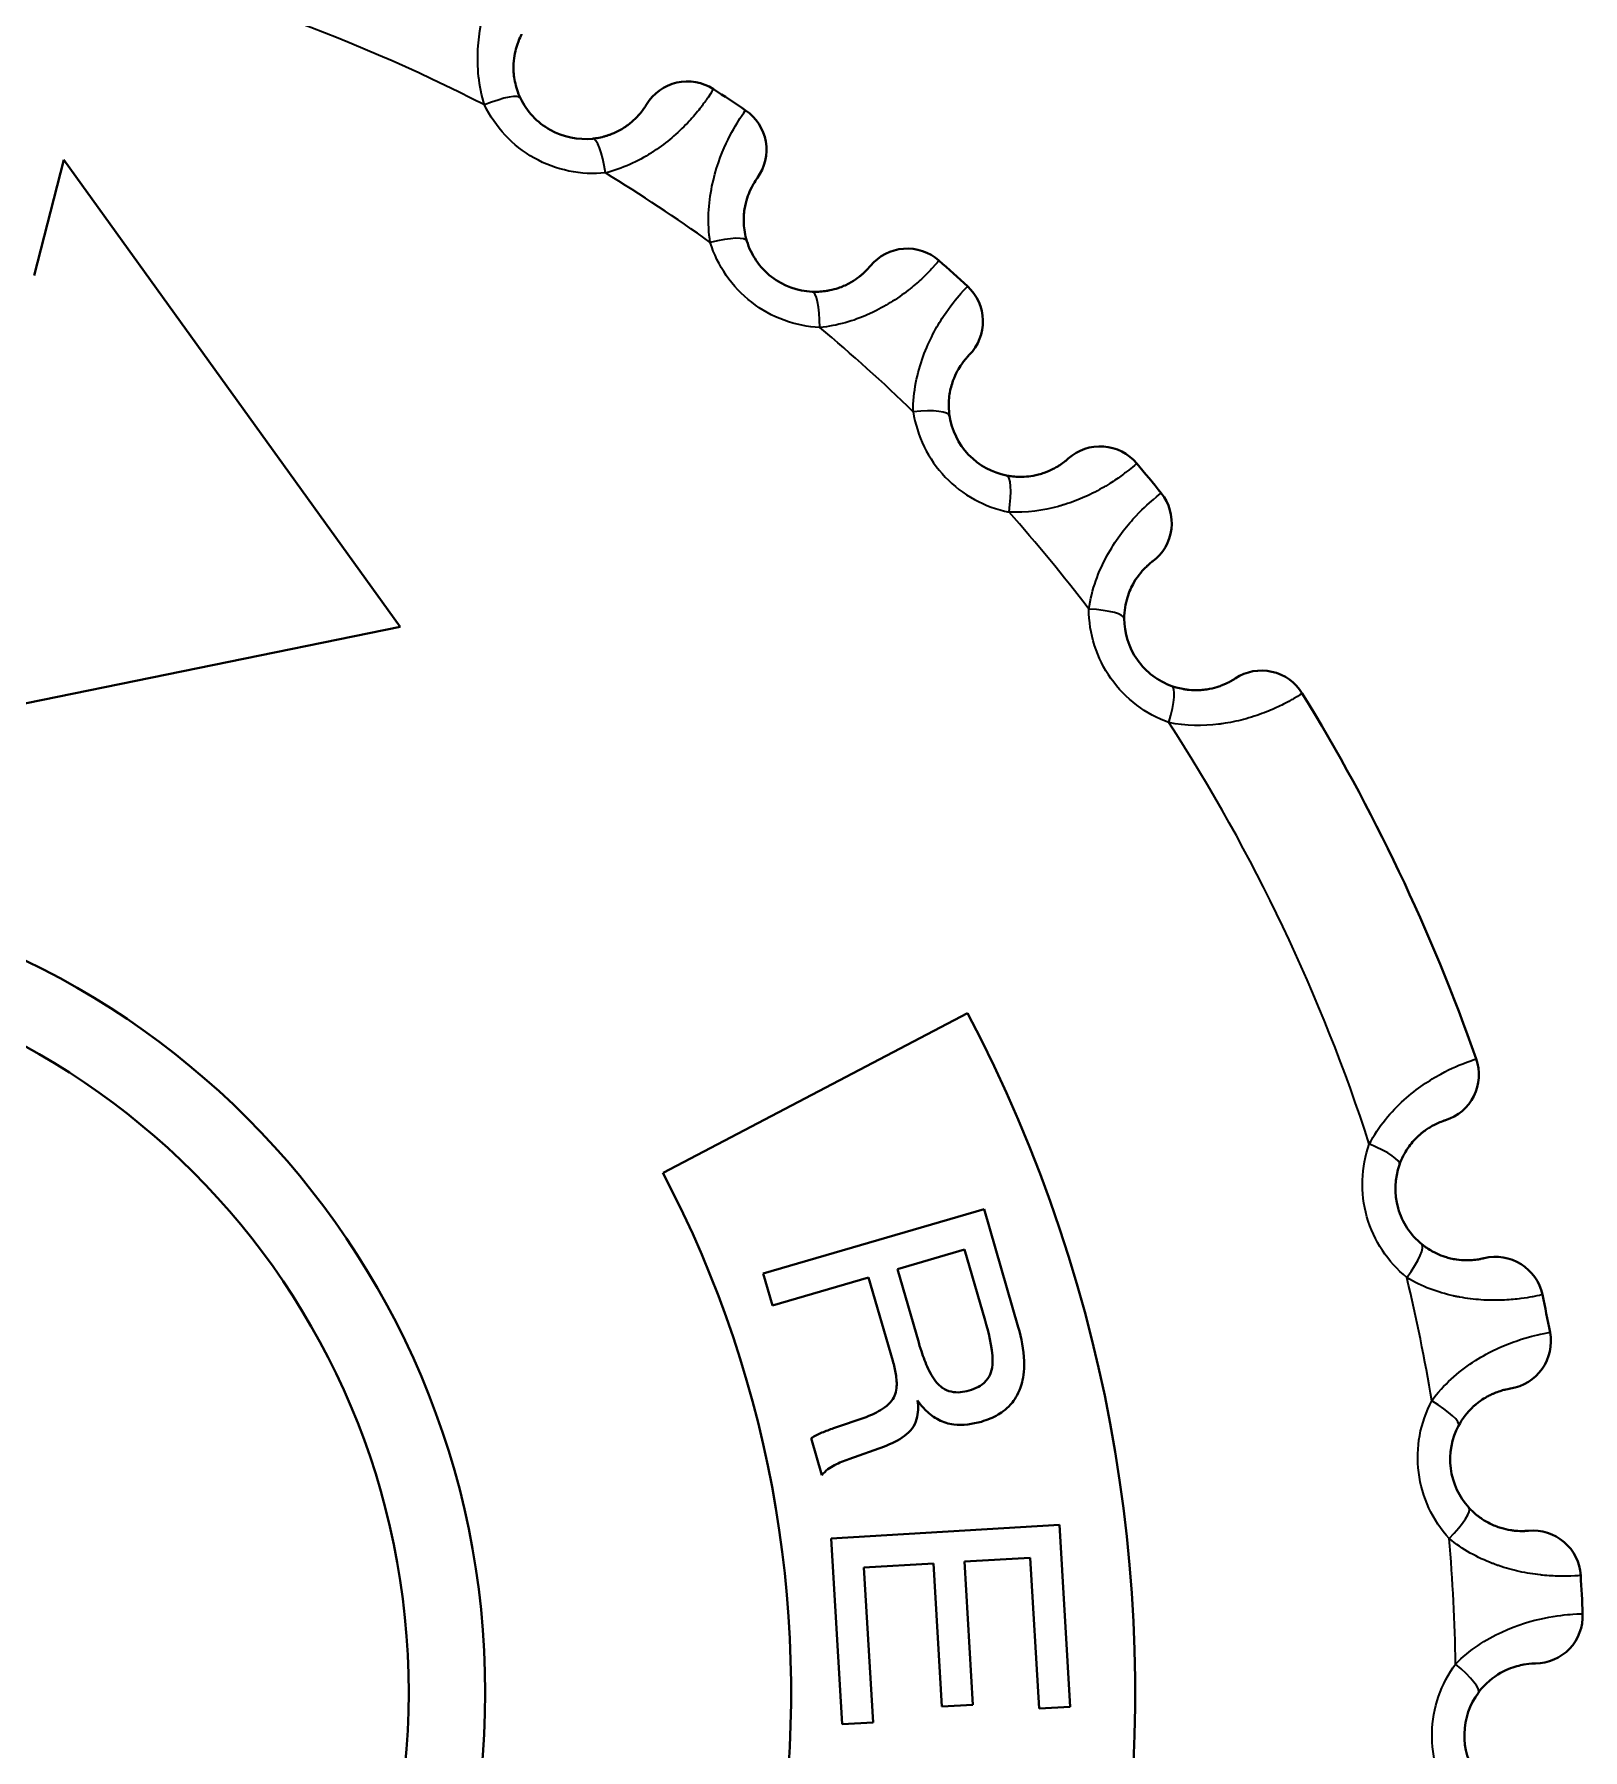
# Model space of a CAD drawing. Header units: millimetres. Extents: x 0 to 3364, y 0 to 2376.
# Drawn here: x 1409.08 to 1425.28, y 1286.1 to 1304.05 of the extents above; entities that cross this region are included whole.
import ezdxf

# ---------------------------------------------------------------- set-up
doc = ezdxf.new("R2010")
doc.units = ezdxf.units.MM
doc.header["$LTSCALE"] = 4
doc.layers.add('가시적인 것(ISO)', color=3, linetype='Continuous', lineweight=40, true_color=0x00ff00)
doc.layers.add('가시적인 좁은 것(ISO)', color=3, linetype='Continuous', lineweight=35, true_color=0x00ff00)

msp = doc.modelspace()

# ---------------------------------------------------------------- linework, layer by layer
at = {"layer": '가시적인 것(ISO)'}
for p, q in [((1409.3915, 1302.7353), (1409.0826, 1301.5241)), ((1412.9105, 1297.8499), (1409.3915, 1302.7353)), ((1407.8839, 1296.8246), (1412.9105, 1297.8499)), ((1418.8488, 1293.8087), (1415.6611, 1292.1358)), ((1416.7104, 1291.0854), (1419.0205, 1291.7565)), ((1419.0205, 1291.7565), (1419.3785, 1290.5241)), ((1418.8164, 1291.3343), (1418.1134, 1291.1299)), ((1419.0312, 1290.5939), (1418.8164, 1291.3343)), ((1416.8077, 1290.7506), (1416.7104, 1291.0854)), ((1418.1134, 1291.1299), (1418.3365, 1290.3613)), ((1417.812, 1291.0425), (1416.8077, 1290.7506)), ((1418.0655, 1290.1699), (1417.812, 1291.0425)), ((1417.4451, 1289.465), (1417.7865, 1289.5826)), ((1417.3229, 1288.976), (1417.211, 1289.361)), ((1417.9771, 1289.2748), (1417.6059, 1289.1428)), ((1417.4201, 1288.3125), (1419.8086, 1288.4537)), ((1419.8086, 1288.4537), (1419.9213, 1286.5512)), ((1417.535, 1286.3692), (1417.4201, 1288.3125)), ((1418.4918, 1288.0511), (1417.7631, 1288.008)), ((1417.7631, 1288.008), (1417.8587, 1286.3885)), ((1418.5802, 1286.5531), (1418.4918, 1288.0511)), ((1419.5038, 1288.1111), (1418.8159, 1288.07)), ((1418.8159, 1288.07), (1418.9043, 1286.572)), ((1419.5972, 1286.5323), (1419.5038, 1288.1111)), ((1418.9043, 1286.572), (1418.5802, 1286.5531)), ((1417.8587, 1286.3885), (1417.535, 1286.3692)), ((1419.9213, 1286.5512), (1419.5972, 1286.5323))]:
    msp.add_line(p, q, dxfattribs=at)
for radius in [8.5, 7.7]:
    msp.add_circle((1405.3011, 1286.6988), radius, dxfattribs=at)
for centre, radius, start, end in [((1415.9166, 1303.0561), 0.5, 57.01735, 148.85407), ((1405.3011, 1286.6988), 20, 55.86422, 57.01735), ((1416.2437, 1302.8391), 0.5, 324.02751, 55.86422), ((1418.2178, 1301.3073), 0.5, 48.51735, 140.35407), ((1405.3011, 1286.6988), 20, 47.36422, 48.51735), ((1418.5092, 1301.0444), 0.5, 315.52751, 47.36422), ((1420.2352, 1299.2377), 0.5, 40.01735, 131.85407), ((1405.3011, 1286.6988), 20, 38.86422, 40.01735), ((1420.4845, 1298.9346), 0.5, 307.02751, 38.86422), ((1421.9245, 1296.8925), 0.5, 31.51735, 123.35407), ((1405.3011, 1286.6988), 20, 19.36422, 31.51735), ((1405.3011, 1286.6988), 15.3, 315.69079, 27.69079), ((1423.698, 1293.1644), 0.5, 287.52751, 19.36422), ((1405.3011, 1286.6988), 11.7, 315.69079, 27.69079), ((1424.3738, 1290.7588), 0.5, 12.01735, 103.85407), ((1405.3011, 1286.6988), 20, 10.86422, 12.01735), ((1424.4516, 1290.3742), 0.5, 279.02751, 10.86422), ((1424.7644, 1287.8951), 0.5, 3.51735, 95.35407), ((1405.3011, 1286.6988), 20, 2.36422, 3.51735), ((1424.7845, 1287.5032), 0.5, 270.52751, 2.36422)]:
    msp.add_arc(centre, radius, start, end, dxfattribs=at)
for points, knots in [([(1414.1814, 1304.0486), (1414.1791, 1304.0445), (1414.1757, 1304.0384), (1414.1658, 1304.0167), (1414.1558, 1303.9951), (1414.1412, 1303.9619), (1414.1268, 1303.9125), (1414.1124, 1303.8631), (1414.0973, 1303.7972), (1414.0968, 1303.7066), (1414.0966, 1303.6613), (1414.1004, 1303.6102), (1414.1115, 1303.5547), (1414.1227, 1303.4992), (1414.1419, 1303.4382), (1414.1702, 1303.3791)], [0, 0, 0, 0, 0.0004192882, 0.0004192882, 0.0004192882, 0.0008385765, 0.0008385765, 0.0008385765, 0.0012578647, 0.0012578647, 0.0012578647, 0.0014675089, 0.0014675089, 0.0014675089, 0.001677153, 0.001677153, 0.001677153, 0.001677153]), ([(1414.1702, 1303.3791), (1414.2345, 1303.2446), (1414.343, 1303.1252), (1414.4801, 1303.0483), (1414.6173, 1302.9715), (1414.7746, 1302.9413), (1414.923, 1302.9565)], [0, 0, 0, 0, 0.00046947665, 0.00046947665, 0.00046947665, 0.00093916648, 0.00093916648, 0.00093916648, 0.00093916648]), ([(1414.923, 1302.9565), (1414.9393, 1302.9581), (1414.9554, 1302.9604), (1414.9713, 1302.963), (1414.995, 1302.9671), (1415.0181, 1302.9722), (1415.0403, 1302.9781), (1415.0513, 1302.9811), (1415.0622, 1302.9843), (1415.0728, 1302.9876), (1415.0781, 1302.9893), (1415.0833, 1302.991), (1415.0884, 1302.9927), (1415.0936, 1302.9945), (1415.0986, 1302.9963), (1415.1036, 1302.9981), (1415.1344, 1303.0093), (1415.1627, 1303.0218), (1415.1885, 1303.035), (1415.2073, 1303.0446), (1415.2249, 1303.0546), (1415.2412, 1303.0647), (1415.2597, 1303.0761), (1415.2766, 1303.0876), (1415.2918, 1303.0989), (1415.3234, 1303.1222), (1415.3489, 1303.1447), (1415.3704, 1303.1656), (1415.3819, 1303.1768), (1415.3921, 1303.1875), (1415.4013, 1303.1975), (1415.41, 1303.207), (1415.4177, 1303.216), (1415.4247, 1303.2244), (1415.4408, 1303.2439), (1415.4527, 1303.2603), (1415.4621, 1303.2737), (1415.4649, 1303.2778), (1415.4674, 1303.2815), (1415.4697, 1303.2849), (1415.4831, 1303.3047), (1415.4865, 1303.3107), (1415.4887, 1303.3147)], [0.0026102224, 0.0026102224, 0.0026102224, 0.0026102224, 0.0026627119, 0.0026627119, 0.0026627119, 0.0027414461, 0.0027414461, 0.0027414461, 0.0027808132, 0.0027808132, 0.0027808132, 0.0028004968, 0.0028004968, 0.0028004968, 0.0028201803, 0.0028201803, 0.0028201803, 0.0029414562, 0.0029414562, 0.0029414562, 0.0030301383, 0.0030301383, 0.0030301383, 0.0031306645, 0.0031306645, 0.0031306645, 0.0033386198, 0.0033386198, 0.0033386198, 0.0034500542, 0.0034500542, 0.0034500542, 0.0035550331, 0.0035550331, 0.0035550331, 0.003797578, 0.003797578, 0.003797578, 0.0038699701, 0.0038699701, 0.0038699701, 0.004289886, 0.004289886, 0.004289886, 0.004289886]), ([(1416.6483, 1302.5454), (1416.6455, 1302.5417), (1416.6412, 1302.5362), (1416.6281, 1302.5162), (1416.6151, 1302.4963), (1416.5957, 1302.4656), (1416.5742, 1302.4189), (1416.5527, 1302.3722), (1416.528, 1302.3092), (1416.5141, 1302.2197), (1416.5072, 1302.1749), (1416.5034, 1302.1238), (1416.5062, 1302.0673), (1416.5091, 1302.0108), (1416.519, 1301.9476), (1416.5383, 1301.885)], [0, 0, 0, 0, 0.0004192882, 0.0004192882, 0.0004192882, 0.0008385765, 0.0008385765, 0.0008385765, 0.0012578647, 0.0012578647, 0.0012578647, 0.0014675089, 0.0014675089, 0.0014675089, 0.001677153, 0.001677153, 0.001677153, 0.001677153]), ([(1416.5383, 1301.885), (1416.582, 1301.7424), (1416.6717, 1301.6083), (1416.7959, 1301.512), (1416.9202, 1301.4157), (1417.0714, 1301.3626), (1417.2203, 1301.3557)], [0, 0, 0, 0, 0.00046947665, 0.00046947665, 0.00046947665, 0.00093916648, 0.00093916648, 0.00093916648, 0.00093916648]), ([(1417.2203, 1301.3557), (1417.2367, 1301.3549), (1417.253, 1301.3547), (1417.269, 1301.3551), (1417.2931, 1301.3555), (1417.3167, 1301.3572), (1417.3395, 1301.3598), (1417.3509, 1301.3611), (1417.3621, 1301.3626), (1417.3731, 1301.3644), (1417.3786, 1301.3652), (1417.384, 1301.3661), (1417.3893, 1301.3671), (1417.3947, 1301.3681), (1417.3999, 1301.3691), (1417.4052, 1301.3701), (1417.4373, 1301.3767), (1417.4671, 1301.3848), (1417.4945, 1301.3941), (1417.5146, 1301.4008), (1417.5335, 1301.4081), (1417.5511, 1301.4157), (1417.5711, 1301.4243), (1417.5894, 1301.4332), (1417.6062, 1301.442), (1417.6408, 1301.4604), (1417.6694, 1301.4789), (1417.6938, 1301.4964), (1417.7068, 1301.5058), (1417.7185, 1301.5148), (1417.729, 1301.5234), (1417.739, 1301.5315), (1417.748, 1301.5392), (1417.7561, 1301.5465), (1417.775, 1301.5634), (1417.7892, 1301.5779), (1417.8004, 1301.5898), (1417.8038, 1301.5933), (1417.8069, 1301.5966), (1417.8096, 1301.5997), (1417.8258, 1301.6173), (1417.83, 1301.6227), (1417.8328, 1301.6263)], [0.0026102224, 0.0026102224, 0.0026102224, 0.0026102224, 0.0026627119, 0.0026627119, 0.0026627119, 0.0027414461, 0.0027414461, 0.0027414461, 0.0027808132, 0.0027808132, 0.0027808132, 0.0028004968, 0.0028004968, 0.0028004968, 0.0028201803, 0.0028201803, 0.0028201803, 0.0029414562, 0.0029414562, 0.0029414562, 0.0030301383, 0.0030301383, 0.0030301383, 0.0031306645, 0.0031306645, 0.0031306645, 0.0033386198, 0.0033386198, 0.0033386198, 0.0034500542, 0.0034500542, 0.0034500542, 0.0035550331, 0.0035550331, 0.0035550331, 0.003797578, 0.003797578, 0.003797578, 0.0038699701, 0.0038699701, 0.0038699701, 0.004289886, 0.004289886, 0.004289886, 0.004289886]), ([(1418.866, 1300.6941), (1418.8626, 1300.6909), (1418.8576, 1300.686), (1418.8417, 1300.6682), (1418.8258, 1300.6505), (1418.8021, 1300.623), (1418.7739, 1300.58), (1418.7458, 1300.537), (1418.712, 1300.4783), (1418.6851, 1300.3918), (1418.6716, 1300.3486), (1418.6603, 1300.2986), (1418.6548, 1300.2423), (1418.6492, 1300.186), (1418.6497, 1300.122), (1418.6595, 1300.0572)], [0, 0, 0, 0, 0.0004192882, 0.0004192882, 0.0004192882, 0.0008385765, 0.0008385765, 0.0008385765, 0.0012578647, 0.0012578647, 0.0012578647, 0.0014675089, 0.0014675089, 0.0014675089, 0.001677153, 0.001677153, 0.001677153, 0.001677153]), ([(1418.6595, 1300.0572), (1418.6817, 1299.9097), (1418.7506, 1299.7638), (1418.8592, 1299.6502), (1418.9679, 1299.5366), (1419.1096, 1299.4618), (1419.2558, 1299.4329)], [0, 0, 0, 0, 0.00046947665, 0.00046947665, 0.00046947665, 0.00093916648, 0.00093916648, 0.00093916648, 0.00093916648]), ([(1419.2558, 1299.4329), (1419.2719, 1299.4297), (1419.288, 1299.4272), (1419.3039, 1299.4251), (1419.3278, 1299.422), (1419.3514, 1299.4202), (1419.3743, 1299.4194), (1419.3858, 1299.419), (1419.3971, 1299.4188), (1419.4082, 1299.4189), (1419.4137, 1299.419), (1419.4192, 1299.4191), (1419.4247, 1299.4192), (1419.4301, 1299.4194), (1419.4355, 1299.4196), (1419.4408, 1299.4199), (1419.4735, 1299.4216), (1419.5042, 1299.4253), (1419.5327, 1299.4303), (1419.5535, 1299.4341), (1419.5733, 1299.4385), (1419.5918, 1299.4434), (1419.6129, 1299.4489), (1419.6323, 1299.455), (1419.6502, 1299.4613), (1419.6872, 1299.4743), (1419.7182, 1299.4884), (1419.7449, 1299.5021), (1419.7591, 1299.5095), (1419.772, 1299.5167), (1419.7838, 1299.5236), (1419.7948, 1299.5301), (1419.8048, 1299.5364), (1419.814, 1299.5425), (1419.8351, 1299.5564), (1419.8513, 1299.5686), (1419.8642, 1299.5787), (1419.868, 1299.5817), (1419.8715, 1299.5845), (1419.8747, 1299.5871), (1419.8933, 1299.6021), (1419.8983, 1299.6069), (1419.9016, 1299.6101)], [0.0026102224, 0.0026102224, 0.0026102224, 0.0026102224, 0.0026627119, 0.0026627119, 0.0026627119, 0.0027414461, 0.0027414461, 0.0027414461, 0.0027808132, 0.0027808132, 0.0027808132, 0.0028004968, 0.0028004968, 0.0028004968, 0.0028201803, 0.0028201803, 0.0028201803, 0.0029414562, 0.0029414562, 0.0029414562, 0.0030301383, 0.0030301383, 0.0030301383, 0.0031306645, 0.0031306645, 0.0031306645, 0.0033386198, 0.0033386198, 0.0033386198, 0.0034500542, 0.0034500542, 0.0034500542, 0.0035550331, 0.0035550331, 0.0035550331, 0.003797578, 0.003797578, 0.003797578, 0.0038699701, 0.0038699701, 0.0038699701, 0.004289886, 0.004289886, 0.004289886, 0.004289886]), ([(1420.7192, 1298.479), (1420.6852, 1298.4465), (1420.6377, 1298.3978), (1420.5886, 1298.3132), (1420.5641, 1298.2709), (1420.539, 1298.2182), (1420.5198, 1298.1551), (1420.5006, 1298.0921), (1420.4872, 1298.016), (1420.4873, 1297.936)], [0.0006525641, 0.0006525641, 0.0006525641, 0.0006525641, 0.0011648585, 0.0011648585, 0.0011648585, 0.0014210058, 0.0014210058, 0.0014210058, 0.001677153, 0.001677153, 0.001677153, 0.001677153]), ([(1420.7856, 1298.5354), (1420.7804, 1298.5317), (1420.7725, 1298.5262), (1420.7474, 1298.5046), (1420.7393, 1298.4976), (1420.7298, 1298.4891), (1420.7191, 1298.479)], [0, 0, 0, 0, 0.00049241565, 0.00049241565, 0.00049241565, 0.00065256408, 0.00065256408, 0.00065256408, 0.00065256408]), ([(1420.4873, 1297.936), (1420.4874, 1297.7869), (1420.534, 1297.6323), (1420.6246, 1297.504), (1420.7154, 1297.3755), (1420.8444, 1297.2806), (1420.9848, 1297.2304)], [0, 0, 0, 0, 0.00046947665, 0.00046947665, 0.00046947665, 0.00093916648, 0.00093916648, 0.00093916648, 0.00093916648]), ([(1420.9848, 1297.2304), (1421.0002, 1297.2249), (1421.0157, 1297.2199), (1421.0312, 1297.2156), (1421.0544, 1297.209), (1421.0774, 1297.2037), (1421.1, 1297.1995), (1421.1113, 1297.1974), (1421.1224, 1297.1956), (1421.1334, 1297.194), (1421.1389, 1297.1933), (1421.1443, 1297.1926), (1421.1497, 1297.1919), (1421.1551, 1297.1913), (1421.1605, 1297.1907), (1421.1658, 1297.1902), (1421.1984, 1297.187), (1421.2293, 1297.1861), (1421.2582, 1297.1869), (1421.2794, 1297.1875), (1421.2996, 1297.189), (1421.3186, 1297.1911), (1421.3403, 1297.1935), (1421.3604, 1297.1966), (1421.379, 1297.2002), (1421.4175, 1297.2076), (1421.4503, 1297.2169), (1421.4787, 1297.2266), (1421.4939, 1297.2317), (1421.5077, 1297.2369), (1421.5203, 1297.2421), (1421.5322, 1297.2469), (1421.5431, 1297.2516), (1421.553, 1297.2562), (1421.5759, 1297.2669), (1421.5938, 1297.2766), (1421.608, 1297.2847), (1421.6122, 1297.2871), (1421.6161, 1297.2894), (1421.6197, 1297.2914), (1421.6403, 1297.3036), (1421.6459, 1297.3075), (1421.6496, 1297.3102)], [0.0026102224, 0.0026102224, 0.0026102224, 0.0026102224, 0.0026627119, 0.0026627119, 0.0026627119, 0.0027414461, 0.0027414461, 0.0027414461, 0.0027808132, 0.0027808132, 0.0027808132, 0.0028004968, 0.0028004968, 0.0028004968, 0.0028201803, 0.0028201803, 0.0028201803, 0.0029414562, 0.0029414562, 0.0029414562, 0.0030301383, 0.0030301383, 0.0030301383, 0.0031306645, 0.0031306645, 0.0031306645, 0.0033386198, 0.0033386198, 0.0033386198, 0.0034500542, 0.0034500542, 0.0034500542, 0.0035550331, 0.0035550331, 0.0035550331, 0.003797578, 0.003797578, 0.003797578, 0.0038699701, 0.0038699701, 0.0038699701, 0.004289886, 0.004289886, 0.004289886, 0.004289886]), ([(1423.8486, 1292.6876), (1423.8424, 1292.6859), (1423.8332, 1292.6834), (1423.8023, 1292.6714), (1423.7944, 1292.6683), (1423.7854, 1292.6647), (1423.7754, 1292.6603), (1423.7509, 1292.6497), (1423.7202, 1292.635), (1423.6834, 1292.6124), (1423.6807, 1292.6108), (1423.678, 1292.6091), (1423.6752, 1292.6074), (1423.6685, 1292.6032), (1423.6617, 1292.5987), (1423.6546, 1292.5939), (1423.6397, 1292.5839), (1423.624, 1292.5724), (1423.6076, 1292.5594), (1423.5994, 1292.5528), (1423.591, 1292.5459), (1423.5825, 1292.5385), (1423.5739, 1292.531), (1423.5652, 1292.5232), (1423.5564, 1292.5147)], [0, 0, 0, 0, 0.0004923198, 0.0004923198, 0.0004923198, 0.0006186483, 0.0006186483, 0.0006186483, 0.0009279725, 0.0009279725, 0.0009279725, 0.0009505981, 0.0009505981, 0.0009505981, 0.0010053035, 0.0010053035, 0.0010053035, 0.0011213001, 0.0011213001, 0.0011213001, 0.0011792984, 0.0011792984, 0.0011792984, 0.0012372966, 0.0012372966, 0.0012372966, 0.0012372966]), ([(1423.5564, 1292.5148), (1423.523, 1292.4829), (1423.4876, 1292.4432), (1423.4215, 1292.3461), (1423.3901, 1292.287), (1423.3672, 1292.2222)], [0.00123729664, 0.00123729664, 0.00123729664, 0.00123729664, 0.00145722481, 0.00145722481, 0.00167715298, 0.00167715298, 0.00167715298, 0.00167715298]), ([(1423.3672, 1292.2222), (1423.3176, 1292.0816), (1423.3099, 1291.9204), (1423.3526, 1291.7691), (1423.3952, 1291.6177), (1423.4851, 1291.4852), (1423.6007, 1291.391)], [0, 0, 0, 0, 0.00046947665, 0.00046947665, 0.00046947665, 0.00093916648, 0.00093916648, 0.00093916648, 0.00093916648]), ([(1423.6007, 1291.391), (1423.6134, 1291.3807), (1423.6264, 1291.3708), (1423.6395, 1291.3615), (1423.6592, 1291.3476), (1423.6791, 1291.3349), (1423.699, 1291.3234), (1423.7089, 1291.3177), (1423.7188, 1291.3122), (1423.7287, 1291.3071), (1423.7336, 1291.3046), (1423.7385, 1291.3021), (1423.7434, 1291.2997), (1423.7482, 1291.2973), (1423.7531, 1291.295), (1423.7579, 1291.2927), (1423.7876, 1291.2788), (1423.8164, 1291.2677), (1423.844, 1291.2588), (1423.8641, 1291.2523), (1423.8836, 1291.2469), (1423.9023, 1291.2425), (1423.9235, 1291.2375), (1423.9435, 1291.2337), (1423.9623, 1291.2309), (1424.001, 1291.225), (1424.035, 1291.2229), (1424.065, 1291.2225), (1424.0811, 1291.2223), (1424.0958, 1291.2226), (1424.1094, 1291.2232), (1424.1222, 1291.2238), (1424.1341, 1291.2247), (1424.1449, 1291.2257), (1424.1701, 1291.2281), (1424.1902, 1291.2313), (1424.2063, 1291.2341), (1424.2111, 1291.235), (1424.2155, 1291.2358), (1424.2196, 1291.2366), (1424.243, 1291.2412), (1424.2496, 1291.243), (1424.254, 1291.2443)], [0.0026102224, 0.0026102224, 0.0026102224, 0.0026102224, 0.0026627119, 0.0026627119, 0.0026627119, 0.0027414461, 0.0027414461, 0.0027414461, 0.0027808132, 0.0027808132, 0.0027808132, 0.0028004968, 0.0028004968, 0.0028004968, 0.0028201803, 0.0028201803, 0.0028201803, 0.0029414562, 0.0029414562, 0.0029414562, 0.0030301383, 0.0030301383, 0.0030301383, 0.0031306645, 0.0031306645, 0.0031306645, 0.0033386198, 0.0033386198, 0.0033386198, 0.0034500542, 0.0034500542, 0.0034500542, 0.0035550331, 0.0035550331, 0.0035550331, 0.003797578, 0.003797578, 0.003797578, 0.0038699701, 0.0038699701, 0.0038699701, 0.004289886, 0.004289886, 0.004289886, 0.004289886]), ([(1418.864, 1289.8594), (1418.8972, 1289.8698), (1418.9302, 1289.8822), (1418.9853, 1289.9121), (1419.0154, 1289.9321), (1419.0684, 1289.9935), (1419.0829, 1290.0234), (1419.1023, 1290.0777), (1419.1089, 1290.1149), (1419.1099, 1290.3143), (1419.0604, 1290.4915), (1419.0312, 1290.5939)], [-0.073659084, -0.073659084, -0.073659084, -0.073659084, -0.06186769, -0.06186769, -0.052388587, -0.052388587, -0.043435398, -0.043435398, -0.031927574, -0.031927574, 0, 0, 0, 0]), ([(1419.3785, 1290.5241), (1419.4101, 1290.4079), (1419.436, 1290.2872), (1419.4435, 1290.0564), (1419.4275, 1289.9778), (1419.3865, 1289.8354), (1419.3489, 1289.7768), (1419.2678, 1289.6747), (1419.212, 1289.634), (1419.1143, 1289.5762), (1419.0539, 1289.553), (1418.9933, 1289.5339)], [-0.058249023, -0.058249023, -0.058249023, -0.058249023, -0.051618274, -0.051618274, -0.045505503, -0.045505503, -0.035220353, -0.035220353, -0.019679583, -0.019679583, 0, 0, 0, 0]), ([(1418.3365, 1290.3613), (1418.3635, 1290.2713), (1418.383, 1290.2148), (1418.4315, 1290.0945), (1418.4601, 1290.0323), (1418.5395, 1289.9207), (1418.5745, 1289.8954), (1418.6115, 1289.87), (1418.6428, 1289.8557), (1418.7108, 1289.8403), (1418.745, 1289.84), (1418.8024, 1289.8445), (1418.8335, 1289.8515), (1418.864, 1289.8594)], [-0.034651744, -0.034651744, -0.034651744, -0.034651744, -0.031842163, -0.031842163, -0.028818432, -0.028818432, -0.025659881, -0.025659881, -0.017807801, -0.017807801, -0.009752431, -0.009752431, 0, 0, 0, 0]), ([(1417.7865, 1289.5826), (1417.8459, 1289.6063), (1417.9051, 1289.6323), (1417.9584, 1289.6678), (1417.9881, 1289.6876), (1418.0165, 1289.7101), (1418.0403, 1289.7368), (1418.0581, 1289.7567), (1418.0735, 1289.7796), (1418.084, 1289.8044), (1418.0947, 1289.8294), (1418.1001, 1289.8566), (1418.1035, 1289.8835), (1418.1096, 1289.9321), (1418.1049, 1289.9827), (1418.0972, 1290.0315), (1418.0899, 1290.0784), (1418.0785, 1290.1244), (1418.0655, 1290.1699)], [0, 0, 0, 0, 0.2584419, 0.2584419, 0.2584419, 0.4020195, 0.4020195, 0.4020195, 0.509432, 0.509432, 0.509432, 0.6171457, 0.6171457, 0.6171457, 0.812916, 0.812916, 0.812916, 1, 1, 1, 1]), ([(1424.5301, 1289.8804), (1424.5237, 1289.8796), (1424.5142, 1289.8784), (1424.4819, 1289.8711), (1424.4684, 1289.868), (1424.4518, 1289.864), (1424.4322, 1289.8581), (1424.4156, 1289.8531), (1424.3969, 1289.8469), (1424.3758, 1289.8387), (1424.3666, 1289.8351), (1424.3569, 1289.8311), (1424.3467, 1289.8266), (1424.3454, 1289.826), (1424.344, 1289.8254), (1424.3426, 1289.8248), (1424.3309, 1289.8196), (1424.3187, 1289.8138), (1424.3059, 1289.8072), (1424.2931, 1289.8006), (1424.2797, 1289.7933), (1424.2658, 1289.785), (1424.2448, 1289.7726), (1424.2227, 1289.7582), (1424.1999, 1289.7412), (1424.1885, 1289.7328), (1424.1769, 1289.7236), (1424.1652, 1289.7138), (1424.1625, 1289.7116), (1424.1599, 1289.7093), (1424.1573, 1289.7071), (1424.1481, 1289.6991), (1424.1389, 1289.6908), (1424.1297, 1289.6819)], [0, 0, 0, 0, 0.0004923361, 0.0004923361, 0.0004923361, 0.0006987207, 0.0006987207, 0.0006987207, 0.0008734009, 0.0008734009, 0.0008734009, 0.0009503466, 0.0009503466, 0.0009503466, 0.000960741, 0.000960741, 0.000960741, 0.0010480811, 0.0010480811, 0.0010480811, 0.0011354212, 0.0011354212, 0.0011354212, 0.0012664313, 0.0012664313, 0.0012664313, 0.0013319364, 0.0013319364, 0.0013319364, 0.0013466061, 0.0013466061, 0.0013466061, 0.0013974415, 0.0013974415, 0.0013974415, 0.0013974415]), ([(1418.3257, 1289.7562), (1418.3326, 1289.6915), (1418.3335, 1289.6237), (1418.3152, 1289.5614), (1418.3048, 1289.5256), (1418.2886, 1289.4918), (1418.2668, 1289.4622), (1418.2451, 1289.4326), (1418.2182, 1289.4072), (1418.1893, 1289.3853), (1418.1257, 1289.3373), (1418.0514, 1289.3035), (1417.9771, 1289.2748)], [0, 0, 0, 0, 0.2969349, 0.2969349, 0.2969349, 0.4648023, 0.4648023, 0.4648023, 0.6315326, 0.6315326, 0.6315326, 1, 1, 1, 1]), ([(1418.9933, 1289.5339), (1418.8996, 1289.5086), (1418.8002, 1289.4927), (1418.7032, 1289.5048), (1418.6489, 1289.5115), (1418.5956, 1289.5279), (1418.5464, 1289.5525), (1418.4973, 1289.577), (1418.4522, 1289.611), (1418.4126, 1289.65), (1418.38, 1289.6821), (1418.3518, 1289.7185), (1418.3257, 1289.7562)], [0, 0, 0, 0, 0.3904489, 0.3904489, 0.3904489, 0.6070068, 0.6070068, 0.6070068, 0.8228824, 0.8228824, 0.8228824, 1, 1, 1, 1]), ([(1417.211, 1289.361), (1417.2469, 1289.3838), (1417.285, 1289.4031), (1417.3241, 1289.4195), (1417.344, 1289.4278), (1417.364, 1289.4357), (1417.3843, 1289.4431), (1417.4046, 1289.4504), (1417.4249, 1289.4577), (1417.4451, 1289.465)], [0, 0, 0, 0, 0.4965143, 0.4965143, 0.4965143, 0.7481729, 0.7481729, 0.7481729, 1, 1, 1, 1]), ([(1423.9852, 1289.4912), (1423.9153, 1289.3595), (1423.8839, 1289.2012), (1423.9037, 1289.0452), (1423.9235, 1288.8892), (1423.9929, 1288.7449), (1424.0933, 1288.6346)], [0, 0, 0, 0, 0.00046947665, 0.00046947665, 0.00046947665, 0.00093916648, 0.00093916648, 0.00093916648, 0.00093916648]), ([(1417.6059, 1289.1428), (1417.5555, 1289.1237), (1417.505, 1289.1043), (1417.457, 1289.0797), (1417.4322, 1289.0671), (1417.4083, 1289.0525), (1417.3861, 1289.0357), (1417.363, 1289.0182), (1417.3427, 1288.9972), (1417.3229, 1288.976)], [0, 0, 0, 0, 0.4876812, 0.4876812, 0.4876812, 0.7389334, 0.7389334, 0.7389334, 1, 1, 1, 1]), ([(1424.0933, 1288.6346), (1424.1043, 1288.6225), (1424.1157, 1288.6109), (1424.1273, 1288.5997), (1424.1446, 1288.583), (1424.1625, 1288.5675), (1424.1805, 1288.5532), (1424.1894, 1288.5461), (1424.1984, 1288.5393), (1424.2074, 1288.5327), (1424.2119, 1288.5295), (1424.2164, 1288.5263), (1424.2208, 1288.5232), (1424.2253, 1288.5201), (1424.2298, 1288.5171), (1424.2342, 1288.5142), (1424.2615, 1288.4961), (1424.2884, 1288.4807), (1424.3143, 1288.4679), (1424.3332, 1288.4585), (1424.3518, 1288.4503), (1424.3696, 1288.4432), (1424.3898, 1288.4351), (1424.4091, 1288.4284), (1424.4272, 1288.4228), (1424.4646, 1288.4113), (1424.4979, 1288.4042), (1424.5275, 1288.3994), (1424.5434, 1288.3968), (1424.558, 1288.3949), (1424.5716, 1288.3935), (1424.5843, 1288.3922), (1424.5962, 1288.3913), (1424.6071, 1288.3907), (1424.6323, 1288.3893), (1424.6526, 1288.3895), (1424.669, 1288.39), (1424.6739, 1288.3901), (1424.6784, 1288.3903), (1424.6825, 1288.3904), (1424.7064, 1288.3915), (1424.7132, 1288.3924), (1424.7177, 1288.3929)], [0.0026102224, 0.0026102224, 0.0026102224, 0.0026102224, 0.0026627119, 0.0026627119, 0.0026627119, 0.0027414461, 0.0027414461, 0.0027414461, 0.0027808132, 0.0027808132, 0.0027808132, 0.0028004968, 0.0028004968, 0.0028004968, 0.0028201803, 0.0028201803, 0.0028201803, 0.0029414562, 0.0029414562, 0.0029414562, 0.0030301383, 0.0030301383, 0.0030301383, 0.0031306645, 0.0031306645, 0.0031306645, 0.0033386198, 0.0033386198, 0.0033386198, 0.0034500542, 0.0034500542, 0.0034500542, 0.0035550331, 0.0035550331, 0.0035550331, 0.003797578, 0.003797578, 0.003797578, 0.0038699701, 0.0038699701, 0.0038699701, 0.004289886, 0.004289886, 0.004289886, 0.004289886]), ([(1424.7891, 1287.0032), (1424.7739, 1287.0046), (1424.7511, 1287.0067), (1424.6677, 1286.9922), (1424.626, 1286.9849), (1424.5721, 1286.9727), (1424.5057, 1286.9448), (1424.4393, 1286.9169), (1424.3584, 1286.8724), (1424.278, 1286.7955)], [0, 0, 0, 0, 0.0007674386, 0.0007674386, 0.0007674386, 0.0011511579, 0.0011511579, 0.0011511579, 0.0015348772, 0.0015348772, 0.0015348772, 0.0015348772]), ([(1424.1927, 1286.6988), (1424.1041, 1286.5789), (1424.0497, 1286.427), (1424.0462, 1286.2698), (1424.0427, 1286.1126), (1424.09, 1285.9596), (1424.173, 1285.8357)], [0, 0, 0, 0, 0.00046947665, 0.00046947665, 0.00046947665, 0.00093916648, 0.00093916648, 0.00093916648, 0.00093916648])]:
    msp.add_open_spline(points, degree=3, knots=knots, dxfattribs=at)
for points in [[(1424.1297, 1289.682), (1424.0789, 1289.6334), (1424.0262, 1289.5684), (1423.9852, 1289.4912)], [(1424.278, 1286.7955), (1424.2481, 1286.7671), (1424.2191, 1286.7346), (1424.1927, 1286.6988)]]:
    msp.add_open_spline(points, degree=3, dxfattribs=at)
at = {"layer": '가시적인 좁은 것(ISO)'}
for start, end in [(62.92053, 77.96104), (54.42053, 58.46104), (45.92053, 49.96104), (37.42053, 41.46104), (17.92053, 32.96104), (9.42053, 13.46104), (0.92053, 4.96104)]:
    msp.add_arc((1405.3011, 1286.6988), 18.6557, start, end, dxfattribs=at)
for centre, major_axis, ratio, start_param, end_param in [((1413.7191, 1303.1634), (0.4511, 0.2157), 0.206118, 0, 1.3071813), ((1414.9738, 1302.4591), (-0.0508, 0.4974), 0.206118, 4.976004, 6.2831853), ((1416.0602, 1301.7383), (0.478, 0.1466), 0.206118, 0, 1.3071813), ((1417.197, 1300.8562), (0.0233, 0.4995), 0.206118, 4.976004, 6.2831853), ((1418.165, 1299.9828), (0.4944, 0.0744), 0.206118, 0, 1.3071813), ((1419.2586, 1300.1576), (0.4866, -0.9977), 0.8674544, 4.3647969, 5.0648627), ((1419.403, 1300.0617), (0.9941, -0.5405), 0.8864531, 4.3651915, 5.0514432), ((1419.159, 1298.9424), (0.0969, 0.4905), 0.206118, 4.976004, 6.2831853), ((1419.9873, 1297.9355), (0.5, 0.0005), 0.206118, 0, 1.3071813), ((1420.8165, 1296.7596), (0.1683, 0.4708), 0.206118, 4.976004, 6.2831853), ((1422.8958, 1292.3887), (0.4715, -0.1665), 0.206118, 0, 1.3071813), ((1423.2849, 1291.0034), (0.3158, 0.3876), 0.206118, 4.976004, 6.2831853), ((1423.5435, 1289.7255), (0.4417, -0.2343), 0.206118, 0, 1.3071813), ((1423.7236, 1288.2979), (0.3696, 0.3367), 0.206118, 4.976004, 6.2831853), ((1423.7905, 1286.9959), (0.4022, -0.297), 0.206118, 0, 1.3071813)]:
    msp.add_ellipse(centre, major_axis=major_axis, ratio=ratio, start_param=start_param, end_param=end_param, dxfattribs=at)
for points, knots in [([(1413.7937, 1303.3094), (1413.7623, 1303.4081), (1413.7423, 1303.51), (1413.7212, 1303.707), (1413.7199, 1303.8018), (1413.7344, 1304.0734), (1413.7684, 1304.231), (1413.8418, 1304.4811), (1413.8813, 1304.575), (1413.9373, 1304.6988), (1413.9474, 1304.7175), (1413.9541, 1304.73)], [0.0041747233, 0.0041747233, 0.0041747233, 0.0041747233, 0.0044943809, 0.0044943809, 0.0048140386, 0.0048140386, 0.0054533538, 0.0054533538, 0.0060926691, 0.0060926691, 0.0067319843, 0.0067319843, 0.0067319843, 0.0067319843]), ([(1416.1888, 1303.4755), (1416.1819, 1303.4636), (1416.1715, 1303.4458), (1416.1329, 1303.3892), (1416.1319, 1303.3877), (1416.1308, 1303.3861), (1416.1297, 1303.3845), (1416.1109, 1303.3571), (1416.0878, 1303.3244), (1416.0591, 1303.2871), (1416.0287, 1303.2477), (1415.9921, 1303.2032), (1415.9482, 1303.1548), (1415.9435, 1303.1496), (1415.9387, 1303.1444), (1415.9338, 1303.1391), (1415.8874, 1303.089), (1415.8339, 1303.0359), (1415.7723, 1302.9823), (1415.7195, 1302.9363), (1415.6596, 1302.8892), (1415.5944, 1302.8443), (1415.5851, 1302.8379), (1415.5756, 1302.8316), (1415.5661, 1302.8253), (1415.5565, 1302.8189), (1415.5468, 1302.8127), (1415.537, 1302.8065), (1415.3999, 1302.7197), (1415.2369, 1302.6421), (1415.0595, 1302.5988)], [0, 0, 0, 0, 0.000641191, 0.000641191, 0.000641191, 0.0006588203, 0.0006588203, 0.0006588203, 0.0009617865, 0.0009617865, 0.0009617865, 0.001282382, 0.001282382, 0.001282382, 0.0013167634, 0.0013167634, 0.0013167634, 0.0016433523, 0.0016433523, 0.0016433523, 0.001923573, 0.001923573, 0.001923573, 0.0019635845, 0.0019635845, 0.0019635845, 0.0020037218, 0.0020037218, 0.0020037218, 0.002564764, 0.002564764, 0.002564764, 0.002564764]), ([(1415.0595, 1302.5988), (1414.932, 1302.5858), (1414.8046, 1302.5923), (1414.6774, 1302.6185), (1414.5503, 1302.6446), (1414.4286, 1302.6895), (1414.3149, 1302.7532), (1414.0875, 1302.8807), (1413.9043, 1303.0781), (1413.7937, 1303.3094)], [0, 0, 0, 0, 0.0003876456, 0.0003876456, 0.0003876456, 0.0007752912, 0.0007752912, 0.0007752912, 0.0015505823, 0.0015505823, 0.0015505823, 0.0015505823]), ([(1416.1556, 1301.8717), (1416.1391, 1301.9739), (1416.1344, 1302.0776), (1416.1427, 1302.2756), (1416.1554, 1302.3696), (1416.2099, 1302.6361), (1416.2668, 1302.7869), (1416.3764, 1303.0233), (1416.4294, 1303.1104), (1416.503, 1303.2245), (1416.5157, 1303.2416), (1416.5242, 1303.253)], [0.0041747233, 0.0041747233, 0.0041747233, 0.0041747233, 0.0044943809, 0.0044943809, 0.0048140386, 0.0048140386, 0.0054533538, 0.0054533538, 0.0060926691, 0.0060926691, 0.0067319843, 0.0067319843, 0.0067319843, 0.0067319843]), ([(1417.3025, 1300.9817), (1417.1745, 1300.9877), (1417.0495, 1301.013), (1416.9275, 1301.0577), (1416.8056, 1301.1024), (1416.6919, 1301.1647), (1416.5889, 1301.2446), (1416.3828, 1301.4042), (1416.2308, 1301.6265), (1416.1556, 1301.8717)], [0, 0, 0, 0, 0.0003876456, 0.0003876456, 0.0003876456, 0.0007752912, 0.0007752912, 0.0007752912, 0.0015505823, 0.0015505823, 0.0015505823, 0.0015505823]), ([(1418.549, 1301.6819), (1418.5404, 1301.6712), (1418.5275, 1301.6551), (1418.481, 1301.6048), (1418.4797, 1301.6035), (1418.4784, 1301.6021), (1418.4771, 1301.6007), (1418.4544, 1301.5763), (1418.4267, 1301.5474), (1418.3928, 1301.5148), (1418.3569, 1301.4803), (1418.3142, 1301.4417), (1418.2636, 1301.4003), (1418.2582, 1301.3959), (1418.2527, 1301.3914), (1418.2471, 1301.3869), (1418.1938, 1301.3442), (1418.133, 1301.2996), (1418.0642, 1301.2557), (1418.0051, 1301.218), (1417.939, 1301.1802), (1417.8678, 1301.1455), (1417.8576, 1301.1406), (1417.8474, 1301.1357), (1417.837, 1301.1309), (1417.8266, 1301.126), (1417.8161, 1301.1213), (1417.8055, 1301.1166), (1417.657, 1301.051), (1417.4843, 1300.9984), (1417.3025, 1300.9817)], [0, 0, 0, 0, 0.000641191, 0.000641191, 0.000641191, 0.0006588203, 0.0006588203, 0.0006588203, 0.0009617865, 0.0009617865, 0.0009617865, 0.001282382, 0.001282382, 0.001282382, 0.0013167634, 0.0013167634, 0.0013167634, 0.0016433523, 0.0016433523, 0.0016433523, 0.001923573, 0.001923573, 0.001923573, 0.0019635845, 0.0019635845, 0.0019635845, 0.0020037218, 0.0020037218, 0.0020037218, 0.002564764, 0.002564764, 0.002564764, 0.002564764]), ([(1418.2791, 1300.1006), (1418.2779, 1300.2042), (1418.2886, 1300.3074), (1418.326, 1300.502), (1418.3525, 1300.5931), (1418.4457, 1300.8486), (1418.5244, 1300.9894), (1418.6677, 1301.207), (1418.7329, 1301.2853), (1418.8226, 1301.3873), (1418.8377, 1301.4023), (1418.8478, 1301.4123)], [0.0041747233, 0.0041747233, 0.0041747233, 0.0041747233, 0.0044943809, 0.0044943809, 0.0048140386, 0.0048140386, 0.0054533538, 0.0054533538, 0.0060926691, 0.0060926691, 0.0067319843, 0.0067319843, 0.0067319843, 0.0067319843]), ([(1420.6181, 1299.5592), (1420.608, 1299.5498), (1420.5929, 1299.5359), (1420.5394, 1299.493), (1420.538, 1299.4918), (1420.5365, 1299.4906), (1420.535, 1299.4894), (1420.509, 1299.4687), (1420.4773, 1299.4442), (1420.4389, 1299.417), (1420.3984, 1299.3881), (1420.3504, 1299.3563), (1420.2943, 1299.3229), (1420.2882, 1299.3193), (1420.2821, 1299.3157), (1420.2759, 1299.312), (1420.2169, 1299.2776), (1420.1502, 1299.2426), (1420.0756, 1299.2093), (1420.0117, 1299.1808), (1419.9406, 1299.1532), (1419.8651, 1299.1294), (1419.8543, 1299.126), (1419.8435, 1299.1227), (1419.8325, 1299.1194), (1419.8215, 1299.1162), (1419.8104, 1299.113), (1419.7992, 1299.1099), (1419.6427, 1299.0671), (1419.4641, 1299.0405), (1419.2818, 1299.0509)], [0, 0, 0, 0, 0.000641191, 0.000641191, 0.000641191, 0.0006588203, 0.0006588203, 0.0006588203, 0.0009617865, 0.0009617865, 0.0009617865, 0.001282382, 0.001282382, 0.001282382, 0.0013167634, 0.0013167634, 0.0013167634, 0.0016433523, 0.0016433523, 0.0016433523, 0.001923573, 0.001923573, 0.001923573, 0.0019635845, 0.0019635845, 0.0019635845, 0.0020037218, 0.0020037218, 0.0020037218, 0.002564764, 0.002564764, 0.002564764, 0.002564764]), ([(1420.1174, 1298.0351), (1420.1316, 1298.1377), (1420.1574, 1298.2383), (1420.2232, 1298.4252), (1420.2628, 1298.5114), (1420.3928, 1298.7503), (1420.4914, 1298.8779), (1420.6653, 1299.0719), (1420.7414, 1299.1397), (1420.8452, 1299.2273), (1420.8624, 1299.2399), (1420.8738, 1299.2483)], [0.0041747233, 0.0041747233, 0.0041747233, 0.0041747233, 0.0044943809, 0.0044943809, 0.0048140386, 0.0048140386, 0.0054533538, 0.0054533538, 0.0060926691, 0.0060926691, 0.0067319843, 0.0067319843, 0.0067319843, 0.0067319843]), ([(1420.954, 1296.8488), (1420.8333, 1296.8919), (1420.7212, 1296.9527), (1420.6177, 1297.031), (1420.5141, 1297.1094), (1420.4237, 1297.2023), (1420.3485, 1297.3088), (1420.1981, 1297.5217), (1420.1177, 1297.7787), (1420.1174, 1298.0351)], [0, 0, 0, 0, 0.0003876456, 0.0003876456, 0.0003876456, 0.0007752912, 0.0007752912, 0.0007752912, 0.0015505823, 0.0015505823, 0.0015505823, 0.0015505823]), ([(1422.3508, 1297.1539), (1422.3394, 1297.1462), (1422.3224, 1297.1346), (1422.2632, 1297.1001), (1422.2615, 1297.0992), (1422.2599, 1297.0982), (1422.2582, 1297.0972), (1422.2294, 1297.0806), (1422.1945, 1297.061), (1422.1525, 1297.0397), (1422.1081, 1297.0172), (1422.056, 1296.9928), (1421.9955, 1296.9681), (1421.989, 1296.9654), (1421.9825, 1296.9627), (1421.9758, 1296.9601), (1421.9123, 1296.9348), (1421.8412, 1296.91), (1421.7625, 1296.8881), (1421.695, 1296.8693), (1421.6207, 1296.8525), (1421.5425, 1296.8401), (1421.5313, 1296.8384), (1421.5201, 1296.8367), (1421.5088, 1296.8351), (1421.4974, 1296.8335), (1421.486, 1296.832), (1421.4744, 1296.8307), (1421.3133, 1296.8114), (1421.1328, 1296.8115), (1420.954, 1296.8488)], [0, 0, 0, 0, 0.000641191, 0.000641191, 0.000641191, 0.0006588203, 0.0006588203, 0.0006588203, 0.0009617865, 0.0009617865, 0.0009617865, 0.001282382, 0.001282382, 0.001282382, 0.0013167634, 0.0013167634, 0.0013167634, 0.0016433523, 0.0016433523, 0.0016433523, 0.001923573, 0.001923573, 0.001923573, 0.0019635845, 0.0019635845, 0.0019635845, 0.0020037218, 0.0020037218, 0.0020037218, 0.002564764, 0.002564764, 0.002564764, 0.002564764]), ([(1423.0518, 1292.4391), (1423.0993, 1292.5311), (1423.1572, 1292.6173), (1423.2817, 1292.7715), (1423.3478, 1292.8395), (1423.5501, 1293.0213), (1423.6856, 1293.1087), (1423.9143, 1293.2336), (1424.0087, 1293.272), (1424.1357, 1293.32), (1424.1561, 1293.3261), (1424.1697, 1293.3302)], [0.0041747233, 0.0041747233, 0.0041747233, 0.0041747233, 0.0044943809, 0.0044943809, 0.0048140386, 0.0048140386, 0.0054533538, 0.0054533538, 0.0060926691, 0.0060926691, 0.0067319843, 0.0067319843, 0.0067319843, 0.0067319843]), ([(1423.4444, 1291.0415), (1423.345, 1291.1225), (1423.2595, 1291.2172), (1423.1881, 1291.3256), (1423.1167, 1291.4341), (1423.0624, 1291.5518), (1423.027, 1291.6773), (1422.9564, 1291.9282), (1422.9664, 1292.1973), (1423.0518, 1292.4391)], [0, 0, 0, 0, 0.0003876456, 0.0003876456, 0.0003876456, 0.0007752912, 0.0007752912, 0.0007752912, 0.0015505823, 0.0015505823, 0.0015505823, 0.0015505823]), ([(1424.8628, 1290.8629), (1424.8495, 1290.8594), (1424.8296, 1290.8542), (1424.7623, 1290.8415), (1424.7604, 1290.8411), (1424.7586, 1290.8408), (1424.7567, 1290.8404), (1424.724, 1290.8343), (1424.6845, 1290.8275), (1424.6378, 1290.8215), (1424.5885, 1290.8151), (1424.5312, 1290.8095), (1424.4659, 1290.8063), (1424.4589, 1290.806), (1424.4518, 1290.8057), (1424.4446, 1290.8054), (1424.3764, 1290.8027), (1424.3011, 1290.8031), (1424.2196, 1290.8087), (1424.1497, 1290.8136), (1424.074, 1290.8225), (1423.9962, 1290.837), (1423.9851, 1290.839), (1423.9739, 1290.8412), (1423.9627, 1290.8435), (1423.9515, 1290.8458), (1423.9402, 1290.8482), (1423.9289, 1290.8508), (1423.7706, 1290.8864), (1423.6004, 1290.9468), (1423.4444, 1291.0415)], [0, 0, 0, 0, 0.000641191, 0.000641191, 0.000641191, 0.0006588203, 0.0006588203, 0.0006588203, 0.0009617865, 0.0009617865, 0.0009617865, 0.001282382, 0.001282382, 0.001282382, 0.0013167634, 0.0013167634, 0.0013167634, 0.0016433523, 0.0016433523, 0.0016433523, 0.001923573, 0.001923573, 0.001923573, 0.0019635845, 0.0019635845, 0.0019635845, 0.0020037218, 0.0020037218, 0.0020037218, 0.002564764, 0.002564764, 0.002564764, 0.002564764]), ([(1423.7053, 1289.7523), (1423.7659, 1289.8363), (1423.8359, 1289.913), (1423.9818, 1290.0471), (1424.0572, 1290.1046), (1424.2841, 1290.2545), (1424.4311, 1290.3209), (1424.6758, 1290.4106), (1424.7748, 1290.4347), (1424.9075, 1290.4634), (1424.9286, 1290.4664), (1424.9426, 1290.4684)], [0.0041747233, 0.0041747233, 0.0041747233, 0.0041747233, 0.0044943809, 0.0044943809, 0.0048140386, 0.0048140386, 0.0054533538, 0.0054533538, 0.0060926691, 0.0060926691, 0.0067319843, 0.0067319843, 0.0067319843, 0.0067319843]), ([(1423.887, 1288.3121), (1423.8006, 1288.4069), (1423.7302, 1288.5131), (1423.6755, 1288.6309), (1423.6209, 1288.7487), (1423.5846, 1288.8732), (1423.5682, 1289.0025), (1423.5354, 1289.2611), (1423.5851, 1289.5258), (1423.7053, 1289.7523)], [0, 0, 0, 0, 0.0003876456, 0.0003876456, 0.0003876456, 0.0007752912, 0.0007752912, 0.0007752912, 0.0015505823, 0.0015505823, 0.0015505823, 0.0015505823]), ([(1425.2634, 1287.9258), (1425.2498, 1287.9243), (1425.2293, 1287.922), (1425.1609, 1287.9194), (1425.159, 1287.9193), (1425.1571, 1287.9193), (1425.1551, 1287.9192), (1425.1219, 1287.918), (1425.0819, 1287.9171), (1425.0348, 1287.9181), (1424.9851, 1287.919), (1424.9276, 1287.9219), (1424.8625, 1287.9285), (1424.8556, 1287.9292), (1424.8485, 1287.9299), (1424.8414, 1287.9307), (1424.7734, 1287.9382), (1424.699, 1287.9496), (1424.6193, 1287.9672), (1424.5509, 1287.9824), (1424.4774, 1288.0024), (1424.4025, 1288.0282), (1424.3918, 1288.0319), (1424.3811, 1288.0357), (1424.3703, 1288.0396), (1424.3596, 1288.0435), (1424.3488, 1288.0476), (1424.3379, 1288.0518), (1424.1867, 1288.1104), (1424.0273, 1288.1953), (1423.887, 1288.3121)], [0, 0, 0, 0, 0.000641191, 0.000641191, 0.000641191, 0.0006588203, 0.0006588203, 0.0006588203, 0.0009617865, 0.0009617865, 0.0009617865, 0.001282382, 0.001282382, 0.001282382, 0.0013167634, 0.0013167634, 0.0013167634, 0.0016433523, 0.0016433523, 0.0016433523, 0.001923573, 0.001923573, 0.001923573, 0.0019635845, 0.0019635845, 0.0019635845, 0.0020037218, 0.0020037218, 0.0020037218, 0.002564764, 0.002564764, 0.002564764, 0.002564764]), ([(1423.9544, 1286.9985), (1424.0268, 1287.0726), (1424.1074, 1287.138), (1424.2715, 1287.2491), (1424.3546, 1287.2949), (1424.6012, 1287.4096), (1424.7563, 1287.4535), (1425.0116, 1287.506), (1425.1131, 1287.5153), (1425.2486, 1287.524), (1425.2699, 1287.5239), (1425.2841, 1287.5238)], [0.0041747233, 0.0041747233, 0.0041747233, 0.0041747233, 0.0044943809, 0.0044943809, 0.0048140386, 0.0048140386, 0.0054533538, 0.0054533538, 0.0060926691, 0.0060926691, 0.0067319843, 0.0067319843, 0.0067319843, 0.0067319843]), ([(1423.9213, 1285.5472), (1423.8499, 1285.6537), (1423.7959, 1285.7692), (1423.7593, 1285.8938), (1423.7227, 1286.0184), (1423.7052, 1286.1469), (1423.7081, 1286.2772), (1423.7138, 1286.5378), (1423.8021, 1286.7922), (1423.9544, 1286.9985)], [0, 0, 0, 0, 0.0003876456, 0.0003876456, 0.0003876456, 0.0007752912, 0.0007752912, 0.0007752912, 0.0015505823, 0.0015505823, 0.0015505823, 0.0015505823])]:
    msp.add_open_spline(points, degree=3, knots=knots, dxfattribs=at)

doc.saveas('drawing.dxf')
